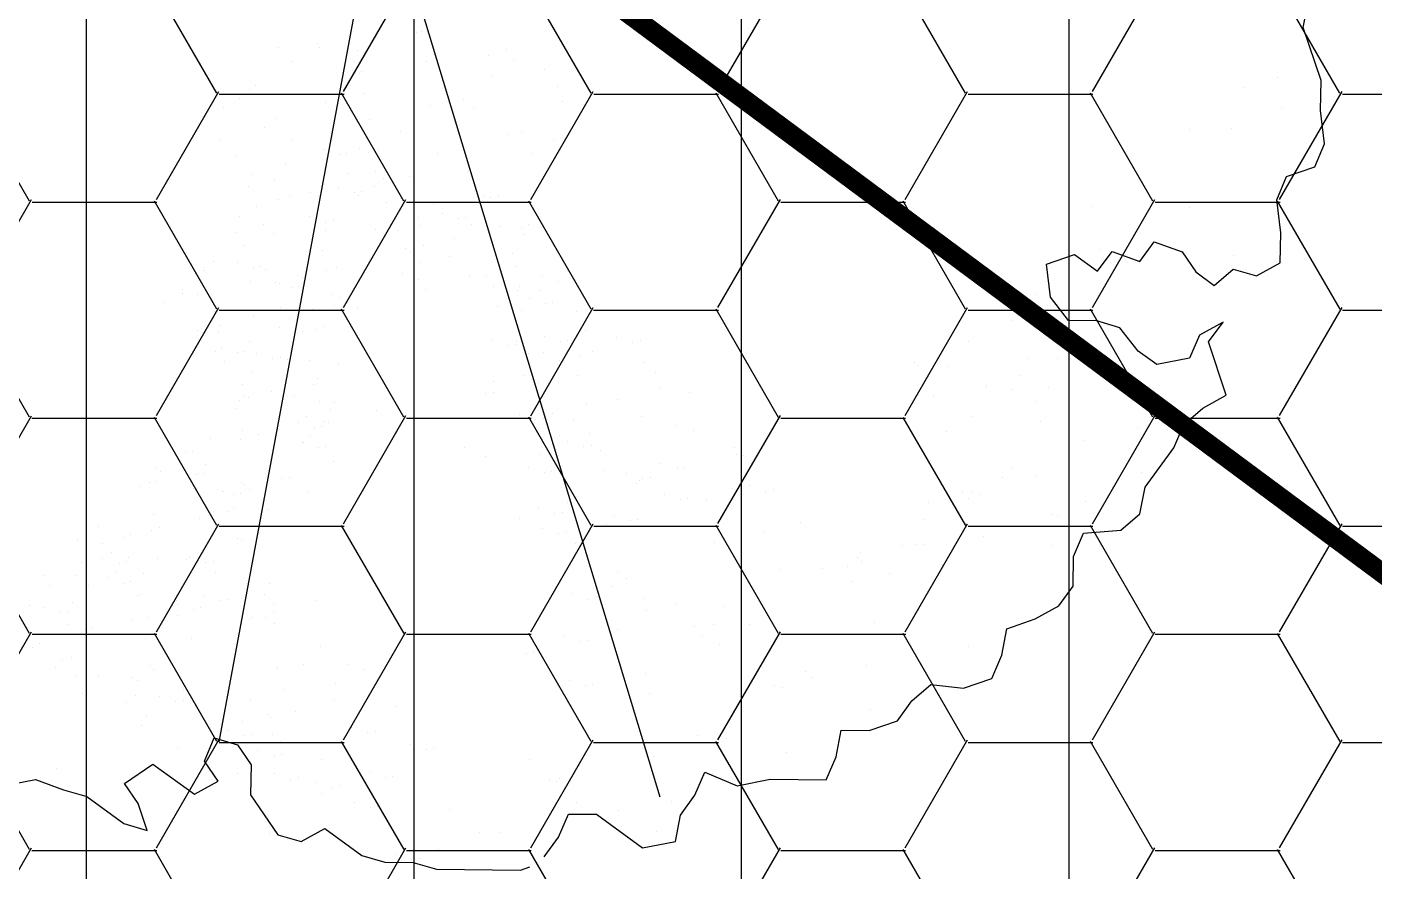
# Model space of a CAD drawing. Extents: x 671027 to 671614, y 802418 to 802669.
# Drawn here: x 671419.909 to 671421.966, y 802567.661 to 802568.949 of the extents above; entities that cross this region are included whole.
import ezdxf

# ---------------------------------------------------------------- set-up
doc = ezdxf.new("R2010")
doc.units = 0
for name, color, linetype in [('drip line', 7, 'Continuous'), ('fetcs malty hade', 8, 'Continuous'), ('Pipe-Lateral-10 Bars-32mm', 7, 'Continuous'), ('shrubs-Gc', 7, 'Continuous')]:
    doc.layers.add(name, color=color, linetype=linetype)
doc.styles.get("Standard").update_dxf_attribs({"font": 'arial.ttf'})
doc.linetypes.add('32mm', pattern='A,0.5,-0.2,["32mm",Standard,S=0.1,R=0,X=-0.1,Y=-0.05],-0.5', length=1.2)

# ---------------------------------------------------------------- blocks, each defined once
blk = doc.blocks.new('wt')
at = {"layer": 'fetcs malty hade', "color": 0}
for p, q in [((0.7751, 0.4228, -0.0102), (0.7726, 0.393, -0.0102)), ((0.7726, 0.393, -0.0102), (0.7843, 0.3692, -0.0102)), ((0.6177, 0.3815, -0.0102), (0.6177, 0.3815, -0.0102)), ((0.6369, 0.385, -0.0102), (0.6369, 0.385, -0.0102)), ((0.652, 0.3768, -0.0102), (0.652, 0.3768, -0.0102)), ((0.6551, 0.3833, -0.0102), (0.6551, 0.3833, -0.0102)), ((0.5923, 0.3653, -0.0102), (0.5923, 0.3653, -0.0102)), ((0.601, 0.3618, -0.0102), (0.601, 0.3618, -0.0102)), ((0.6204, 0.3684, -0.0102), (0.6204, 0.3684, -0.0102)), ((0.6748, 0.3643, -0.0102), (0.6748, 0.3643, -0.0102)), ((0.7646, 0.3731, -0.0102), (0.7646, 0.3731, -0.0102)), ((0.7843, 0.3692, -0.0102), (0.7926, 0.3492, -0.0102)), ((0.6265, 0.3546, -0.0102), (0.6265, 0.3546, -0.0102)), ((0.6676, 0.3496, -0.0102), (0.6676, 0.3496, -0.0102)), ((0.6695, 0.3576, -0.0102), (0.6695, 0.3576, -0.0102)), ((0.5954, 0.3373, -0.0102), (0.5954, 0.3373, -0.0102)), ((0.6183, 0.3433, -0.0102), (0.6183, 0.3433, -0.0102)), ((0.6261, 0.3479, -0.0102), (0.6261, 0.3479, -0.0102)), ((0.6383, 0.3486, -0.0102), (0.6383, 0.3486, -0.0102)), ((0.6848, 0.3479, -0.0102), (0.6848, 0.3479, -0.0102)), ((0.7002, 0.3427, -0.0102), (0.7002, 0.3427, -0.0102)), ((0.7926, 0.3492, -0.0102), (0.8201, 0.3189, -0.0102)), ((0.564, 0.3327, -0.0102), (0.564, 0.3327, -0.0102)), ((0.5716, 0.3263, -0.0102), (0.5716, 0.3263, -0.0102)), ((0.5843, 0.3315, -0.0102), (0.5843, 0.3315, -0.0102)), ((0.6052, 0.3272, -0.0102), (0.6052, 0.3272, -0.0102)), ((0.644, 0.3281, -0.0102), (0.644, 0.3281, -0.0102)), ((0.6443, 0.3348, -0.0102), (0.6443, 0.3348, -0.0102)), ((0.6497, 0.335, -0.0102), (0.6497, 0.335, -0.0102)), ((0.686, 0.3276, -0.0102), (0.686, 0.3276, -0.0102)), ((0.7847, 0.3145, -0.0102), (0.77, 0.2873, -0.0102)), ((0.8038, 0.3042, -0.0102), (0.7847, 0.3145, -0.0102)), ((0.8201, 0.3189, -0.0102), (0.8284, 0.2989, -0.0102)), ((0.554, 0.313, -0.0102), (0.554, 0.313, -0.0102)), ((0.569, 0.3106, -0.0102), (0.569, 0.3106, -0.0102)), ((0.5782, 0.3039, -0.0102), (0.5782, 0.3039, -0.0102)), ((0.5821, 0.312, -0.0102), (0.5821, 0.312, -0.0102)), ((0.5964, 0.3022, -0.0102), (0.5964, 0.3022, -0.0102)), ((0.6002, 0.3103, -0.0102), (0.6002, 0.3103, -0.0102)), ((0.7127, 0.3047, -0.0102), (0.7127, 0.3047, -0.0102)), ((0.8284, 0.2989, -0.0102), (0.8038, 0.3042, -0.0102)), ((0.5662, 0.2908, -0.0102), (0.5662, 0.2908, -0.0102)), ((0.5844, 0.2891, -0.0102), (0.5844, 0.2891, -0.0102)), ((0.5878, 0.2915, -0.0102), (0.5878, 0.2915, -0.0102)), ((0.5881, 0.2982, -0.0102), (0.5881, 0.2982, -0.0102)), ((0.606, 0.2898, -0.0102), (0.606, 0.2898, -0.0102)), ((0.6063, 0.2965, -0.0102), (0.6063, 0.2965, -0.0102)), ((0.6408, 0.2914, -0.0102), (0.6408, 0.2914, -0.0102)), ((0.6906, 0.2981, -0.0102), (0.6906, 0.2981, -0.0102)), ((0.6944, 0.2931, -0.0102), (0.6944, 0.2931, -0.0102)), ((0.7078, 0.2962, -0.0102), (0.7078, 0.2962, -0.0102)), ((0.7343, 0.2935, -0.0102), (0.7343, 0.2935, -0.0102)), ((0.5641, 0.2856, -0.0102), (0.5641, 0.2856, -0.0102)), ((0.5994, 0.2776, -0.0102), (0.5994, 0.2776, -0.0102)), ((0.6184, 0.2824, -0.0102), (0.6184, 0.2824, -0.0102)), ((0.6185, 0.2853, -0.0102), (0.6185, 0.2853, -0.0102)), ((0.6392, 0.2781, -0.0102), (0.6392, 0.2781, -0.0102)), ((0.6574, 0.2821, -0.0102), (0.6574, 0.2821, -0.0102)), ((0.6824, 0.28, -0.0102), (0.6824, 0.28, -0.0102)), ((0.6863, 0.2779, -0.0102), (0.6863, 0.2779, -0.0102)), ((0.7258, 0.2884, -0.0102), (0.7258, 0.2884, -0.0102)), ((0.77, 0.2873, -0.0102), (0.8008, 0.2533, -0.0102)), ((0.5217, 0.2717, -0.0102), (0.5217, 0.2717, -0.0102)), ((0.5623, 0.2666, -0.0102), (0.5623, 0.2666, -0.0102)), ((0.7108, 0.2747, -0.0102), (0.7108, 0.2747, -0.0102)), ((0.5075, 0.2566, -0.0102), (0.5075, 0.2566, -0.0102)), ((0.5189, 0.2569, -0.0102), (0.5189, 0.2569, -0.0102)), ((0.5192, 0.2636, -0.0102), (0.5192, 0.2636, -0.0102)), ((0.5482, 0.2633, -0.0102), (0.5482, 0.2633, -0.0102)), ((0.5603, 0.2586, -0.0102), (0.5603, 0.2586, -0.0102)), ((0.588, 0.2638, -0.0102), (0.588, 0.2638, -0.0102)), ((0.7165, 0.2542, -0.0102), (0.7165, 0.2542, -0.0102)), ((0.7168, 0.261, -0.0102), (0.7168, 0.261, -0.0102)), ((0.7577, 0.2643, -0.0102), (0.7577, 0.2643, -0.0102)), ((0.8008, 0.2533, -0.0102), (0.7915, 0.231, -0.0102)), ((0.5111, 0.2523, -0.0102), (0.5111, 0.2523, -0.0102)), ((0.6266, 0.2506, -0.0102), (0.6266, 0.2506, -0.0102)), ((0.6301, 0.2503, -0.0102), (0.6301, 0.2503, -0.0102)), ((0.6401, 0.2509, -0.0102), (0.6401, 0.2509, -0.0102)), ((0.6617, 0.241, -0.0102), (0.6617, 0.241, -0.0102)), ((0.7066, 0.2529, -0.0102), (0.7066, 0.2529, -0.0102)), ((0.7724, 0.2413, -0.0102), (0.7527, 0.2304, -0.0102)), ((0.7915, 0.231, -0.0102), (0.7724, 0.2413, -0.0102)), ((0.3603, 0.2339, -0.0102), (0.3603, 0.2339, -0.0102)), ((0.5105, 0.2352, -0.0102), (0.5105, 0.2352, -0.0102)), ((0.59, 0.2349, -0.0102), (0.59, 0.2349, -0.0102)), ((0.5914, 0.2375, -0.0102), (0.5914, 0.2375, -0.0102)), ((0.6358, 0.2298, -0.0102), (0.6358, 0.2298, -0.0102)), ((0.6361, 0.2365, -0.0102), (0.6361, 0.2365, -0.0102)), ((0.7294, 0.2403, -0.0102), (0.7294, 0.2403, -0.0102)), ((0.7527, 0.2304, -0.0102), (0.761, 0.2103, -0.0102)), ((0, 0, -0.0102), (0.7566, 0.2267, -0.0102)), ((0.496, 0.2283, -0.0102), (0.496, 0.2283, -0.0102)), ((0.4963, 0.222, -0.0102), (0.4963, 0.222, -0.0102)), ((0.5158, 0.2191, -0.0102), (0.5158, 0.2191, -0.0102)), ((0.5165, 0.2214, -0.0102), (0.5165, 0.2214, -0.0102)), ((0.5293, 0.2251, -0.0102), (0.5293, 0.2251, -0.0102)), ((0.5558, 0.2225, -0.0102), (0.5558, 0.2225, -0.0102)), ((0.5961, 0.2212, -0.0102), (0.5961, 0.2212, -0.0102)), ((0.6252, 0.2253, -0.0102), (0.6252, 0.2253, -0.0102)), ((0.7474, 0.2176, -0.0102), (0.7474, 0.2176, -0.0102)), ((0.3511, 0.2154, -0.0102), (0.3511, 0.2154, -0.0102)), ((0.3541, 0.2163, -0.0102), (0.3541, 0.2163, -0.0102)), ((0.3892, 0.2066, -0.0102), (0.3892, 0.2066, -0.0102)), ((0.4861, 0.205, -0.0102), (0.4861, 0.205, -0.0102)), ((0.509, 0.212, -0.0102), (0.509, 0.212, -0.0102)), ((0.5162, 0.2147, -0.0102), (0.5162, 0.2147, -0.0102)), ((0.5509, 0.2094, -0.0102), (0.5509, 0.2094, -0.0102)), ((0.5958, 0.2145, -0.0102), (0.5958, 0.2145, -0.0102)), ((0.6055, 0.2137, -0.0102), (0.6055, 0.2137, -0.0102)), ((0.6309, 0.2048, -0.0102), (0.6309, 0.2048, -0.0102)), ((0.6313, 0.2115, -0.0102), (0.6313, 0.2115, -0.0102)), ((0.761, 0.2103, -0.0102), (0.7801, 0.2001, -0.0102)), ((0.7865, 0.2134, -0.0102), (0.7865, 0.2134, -0.0102)), ((0.3332, 0.1936, -0.0102), (0.3332, 0.1936, -0.0102)), ((0.3362, 0.1948, -0.0102), (0.3362, 0.1948, -0.0102)), ((0.3382, 0.2028, -0.0102), (0.3382, 0.2028, -0.0102)), ((0.3572, 0.2027, -0.0102), (0.3572, 0.2027, -0.0102)), ((0.4095, 0.1927, -0.0102), (0.4095, 0.1927, -0.0102)), ((0.5322, 0.2037, -0.0102), (0.5322, 0.2037, -0.0102)), ((0.5336, 0.2005, -0.0102), (0.5336, 0.2005, -0.0102)), ((0.5348, 0.1983, -0.0102), (0.5348, 0.1983, -0.0102)), ((0.553, 0.1967, -0.0102), (0.553, 0.1967, -0.0102)), ((0.7217, 0.1942, -0.0102), (0.7217, 0.1942, -0.0102)), ((0.7406, 0.2037, -0.0102), (0.7406, 0.2037, -0.0102)), ((0.7531, 0.1972, -0.0102), (0.7531, 0.1972, -0.0102)), ((0.7535, 0.2039, -0.0102), (0.7535, 0.2039, -0.0102)), ((0.7801, 0.2001, -0.0102), (0.8066, 0.2035, -0.0102)), ((0.8066, 0.2035, -0.0102), (0.8448, 0.183, -0.0102)), ((0.329, 0.1856, -0.0102), (0.329, 0.1856, -0.0102)), ((0.374, 0.1895, -0.0102), (0.374, 0.1895, -0.0102)), ((0.3865, 0.1865, -0.0102), (0.3865, 0.1865, -0.0102)), ((0.3921, 0.1878, -0.0102), (0.3921, 0.1878, -0.0102)), ((0.4059, 0.1865, -0.0102), (0.4059, 0.1865, -0.0102)), ((0.4189, 0.1856, -0.0102), (0.4189, 0.1856, -0.0102)), ((0.528, 0.1818, -0.0102), (0.528, 0.1818, -0.0102)), ((0.538, 0.1832, -0.0102), (0.538, 0.1832, -0.0102)), ((0.5383, 0.1899, -0.0102), (0.5383, 0.1899, -0.0102)), ((0.5502, 0.1911, -0.0102), (0.5502, 0.1911, -0.0102)), ((0.5775, 0.191, -0.0102), (0.5775, 0.191, -0.0102)), ((0.5791, 0.187, -0.0102), (0.5791, 0.187, -0.0102)), ((0.6496, 0.1851, -0.0102), (0.6496, 0.1851, -0.0102)), ((0.651, 0.1875, -0.0102), (0.651, 0.1875, -0.0102)), ((0.7676, 0.1926, -0.0102), (0.7676, 0.1926, -0.0102)), ((0.843, 0.1901, -0.0102), (0.843, 0.1901, -0.0102)), ((0.8448, 0.183, -0.0102), (0.8531, 0.163, -0.0102)), ((0.412, 0.1727, -0.0102), (0.412, 0.1727, -0.0102)), ((0.441, 0.1714, -0.0102), (0.441, 0.1714, -0.0102)), ((0.4517, 0.1716, -0.0102), (0.4517, 0.1716, -0.0102)), ((0.4551, 0.1757, -0.0102), (0.4551, 0.1757, -0.0102)), ((0.4616, 0.1798, -0.0102), (0.4616, 0.1798, -0.0102)), ((0.4825, 0.1756, -0.0102), (0.4825, 0.1756, -0.0102)), ((0.4902, 0.1787, -0.0102), (0.4902, 0.1787, -0.0102)), ((0.53, 0.1791, -0.0102), (0.53, 0.1791, -0.0102)), ((0.5351, 0.1748, -0.0102), (0.5351, 0.1748, -0.0102)), ((0.6301, 0.1719, -0.0102), (0.6301, 0.1719, -0.0102)), ((0.6505, 0.1733, -0.0102), (0.6505, 0.1733, -0.0102)), ((0.697, 0.1687, -0.0102), (0.697, 0.1687, -0.0102)), ((0.7367, 0.1796, -0.0102), (0.7367, 0.1796, -0.0102)), ((0.7403, 0.1785, -0.0102), (0.7403, 0.1785, -0.0102)), ((0.7548, 0.1779, -0.0102), (0.7548, 0.1779, -0.0102)), ((0.7624, 0.1722, -0.0102), (0.7624, 0.1722, -0.0102)), ((0.7734, 0.1721, -0.0102), (0.7734, 0.1721, -0.0102)), ((0.7737, 0.1788, -0.0102), (0.7737, 0.1788, -0.0102)), ((0.7905, 0.18, -0.0102), (0.7905, 0.18, -0.0102)), ((0.1928, 0.1616, -0.0102), (0.1928, 0.1616, -0.0102)), ((0.2218, 0.1683, -0.0102), (0.2218, 0.1683, -0.0102)), ((0.2912, 0.1581, -0.0102), (0.2912, 0.1581, -0.0102)), ((0.3058, 0.162, -0.0102), (0.3058, 0.162, -0.0102)), ((0.3175, 0.1572, -0.0102), (0.3175, 0.1572, -0.0102)), ((0.3319, 0.1642, -0.0102), (0.3319, 0.1642, -0.0102)), ((0.4039, 0.1614, -0.0102), (0.4039, 0.1614, -0.0102)), ((0.4117, 0.166, -0.0102), (0.4117, 0.166, -0.0102)), ((0.4313, 0.1613, -0.0102), (0.4313, 0.1613, -0.0102)), ((0.4531, 0.1677, -0.0102), (0.4531, 0.1677, -0.0102)), ((0.4869, 0.162, -0.0102), (0.4869, 0.162, -0.0102)), ((0.5228, 0.1593, -0.0102), (0.5228, 0.1593, -0.0102)), ((0.5546, 0.1613, -0.0102), (0.5546, 0.1613, -0.0102)), ((0.6208, 0.1669, -0.0102), (0.6208, 0.1669, -0.0102)), ((0.639, 0.1652, -0.0102), (0.639, 0.1652, -0.0102)), ((0.6458, 0.1651, -0.0102), (0.6458, 0.1651, -0.0102)), ((0.6567, 0.1658, -0.0102), (0.6567, 0.1658, -0.0102)), ((0.6954, 0.1675, -0.0102), (0.6954, 0.1675, -0.0102)), ((0.7162, 0.1642, -0.0102), (0.7162, 0.1642, -0.0102)), ((0.7962, 0.1595, -0.0102), (0.7962, 0.1595, -0.0102)), ((0.7966, 0.1663, -0.0102), (0.7966, 0.1663, -0.0102)), ((0.8531, 0.163, -0.0102), (0.8438, 0.1407, -0.0102)), ((0.1862, 0.1469, -0.0102), (0.1862, 0.1469, -0.0102)), ((0.2377, 0.1558, -0.0102), (0.2377, 0.1558, -0.0102)), ((0.2658, 0.1467, -0.0102), (0.2658, 0.1467, -0.0102)), ((0.338, 0.1504, -0.0102), (0.338, 0.1504, -0.0102)), ((0.3508, 0.1541, -0.0102), (0.3508, 0.1541, -0.0102)), ((0.3809, 0.1554, -0.0102), (0.3809, 0.1554, -0.0102)), ((0.4151, 0.156, -0.0102), (0.4151, 0.156, -0.0102)), ((0.4503, 0.1463, -0.0102), (0.4503, 0.1463, -0.0102)), ((0.5289, 0.1455, -0.0102), (0.5289, 0.1455, -0.0102)), ((0.737, 0.156, -0.0102), (0.737, 0.156, -0.0102)), ((0.1792, 0.1373, -0.0102), (0.1792, 0.1373, -0.0102)), ((0.2555, 0.1432, -0.0102), (0.2555, 0.1432, -0.0102)), ((0.2844, 0.1419, -0.0102), (0.2844, 0.1419, -0.0102)), ((0.301, 0.1371, -0.0102), (0.301, 0.1371, -0.0102)), ((0.3377, 0.1437, -0.0102), (0.3377, 0.1437, -0.0102)), ((0.3409, 0.1401, -0.0102), (0.3409, 0.1401, -0.0102)), ((0.3537, 0.1327, -0.0102), (0.3537, 0.1327, -0.0102)), ((0.3943, 0.1333, -0.0102), (0.3943, 0.1333, -0.0102)), ((0.4209, 0.1355, -0.0102), (0.4209, 0.1355, -0.0102)), ((0.4212, 0.1422, -0.0102), (0.4212, 0.1422, -0.0102)), ((0.4564, 0.1326, -0.0102), (0.4564, 0.1326, -0.0102)), ((0.5286, 0.1388, -0.0102), (0.5286, 0.1388, -0.0102)), ((0.6962, 0.1438, -0.0102), (0.6962, 0.1438, -0.0102)), ((0.7825, 0.1369, -0.0102), (0.7825, 0.1369, -0.0102)), ((0.8017, 0.1434, -0.0102), (0.8017, 0.1434, -0.0102)), ((0.8123, 0.1403, -0.0102), (0.8123, 0.1403, -0.0102)), ((0.8438, 0.1407, -0.0102), (0.8712, 0.1105, -0.0102)), ((0.1765, 0.1309, -0.0102), (0.1765, 0.1309, -0.0102)), ((0.2144, 0.1276, -0.0102), (0.2144, 0.1276, -0.0102)), ((0.2622, 0.123, -0.0102), (0.2622, 0.123, -0.0102)), ((0.2804, 0.1213, -0.0102), (0.2804, 0.1213, -0.0102)), ((0.3101, 0.129, -0.0102), (0.3101, 0.129, -0.0102)), ((0.3546, 0.1286, -0.0102), (0.3546, 0.1286, -0.0102)), ((0.376, 0.1304, -0.0102), (0.376, 0.1304, -0.0102)), ((0.3871, 0.1231, -0.0102), (0.3871, 0.1231, -0.0102)), ((0.4232, 0.1294, -0.0102), (0.4232, 0.1294, -0.0102)), ((0.456, 0.1258, -0.0102), (0.456, 0.1258, -0.0102)), ((0.48, 0.1254, -0.0102), (0.48, 0.1254, -0.0102)), ((0.4981, 0.1237, -0.0102), (0.4981, 0.1237, -0.0102)), ((0.4983, 0.1228, -0.0102), (0.4983, 0.1228, -0.0102)), ((0.5431, 0.1238, -0.0102), (0.5431, 0.1238, -0.0102)), ((0.6402, 0.1267, -0.0102), (0.6402, 0.1267, -0.0102)), ((0.6812, 0.1267, -0.0102), (0.6812, 0.1267, -0.0102)), ((0.8074, 0.1229, -0.0102), (0.8074, 0.1229, -0.0102)), ((0.8077, 0.1296, -0.0102), (0.8077, 0.1296, -0.0102)), ((0.208, 0.1154, -0.0102), (0.208, 0.1154, -0.0102)), ((0.2499, 0.1118, -0.0102), (0.2499, 0.1118, -0.0102)), ((0.2773, 0.1117, -0.0102), (0.2773, 0.1117, -0.0102)), ((0.3495, 0.1108, -0.0102), (0.3495, 0.1108, -0.0102)), ((0.3595, 0.1122, -0.0102), (0.3595, 0.1122, -0.0102)), ((0.3598, 0.1189, -0.0102), (0.3598, 0.1189, -0.0102)), ((0.3784, 0.1121, -0.0102), (0.3784, 0.1121, -0.0102)), ((0.4, 0.1128, -0.0102), (0.4, 0.1128, -0.0102)), ((0.4004, 0.1196, -0.0102), (0.4004, 0.1196, -0.0102)), ((0.4264, 0.1095, -0.0102), (0.4264, 0.1095, -0.0102)), ((0.4761, 0.1173, -0.0102), (0.4761, 0.1173, -0.0102)), ((0.486, 0.1116, -0.0102), (0.486, 0.1116, -0.0102)), ((0.4943, 0.1156, -0.0102), (0.4943, 0.1156, -0.0102)), ((0.5042, 0.1099, -0.0102), (0.5042, 0.1099, -0.0102)), ((0.7163, 0.117, -0.0102), (0.7163, 0.117, -0.0102)), ((0.731, 0.1195, -0.0102), (0.731, 0.1195, -0.0102)), ((0.8234, 0.1119, -0.0102), (0.8234, 0.1119, -0.0102)), ((0.8712, 0.1105, -0.0102), (0.8795, 0.0905, -0.0102)), ((0.1449, 0.1071, -0.0102), (0.1449, 0.1071, -0.0102)), ((0.229, 0.1039, -0.0102), (0.229, 0.1039, -0.0102)), ((0.3515, 0.1081, -0.0102), (0.3515, 0.1081, -0.0102)), ((0.3811, 0.1018, -0.0102), (0.3811, 0.1018, -0.0102)), ((0.3993, 0.1001, -0.0102), (0.3993, 0.1001, -0.0102)), ((0.4434, 0.1043, -0.0102), (0.4434, 0.1043, -0.0102)), ((0.4481, 0.1084, -0.0102), (0.4481, 0.1084, -0.0102)), ((0.4641, 0.1042, -0.0102), (0.4641, 0.1042, -0.0102)), ((0.4823, 0.1025, -0.0102), (0.4823, 0.1025, -0.0102)), ((0.4833, 0.0987, -0.0102), (0.4833, 0.0987, -0.0102)), ((0.4857, 0.1049, -0.0102), (0.4857, 0.1049, -0.0102)), ((0.5039, 0.1032, -0.0102), (0.5039, 0.1032, -0.0102)), ((0.5185, 0.0977, -0.0102), (0.5185, 0.0977, -0.0102)), ((0.7, 0.1049, -0.0102), (0.7, 0.1049, -0.0102)), ((0.7565, 0.1072, -0.0102), (0.7565, 0.1072, -0.0102)), ((0.8295, 0.0981, -0.0102), (0.8295, 0.0981, -0.0102)), ((0.159, 0.0958, -0.0102), (0.159, 0.0958, -0.0102)), ((0.2768, 0.0926, -0.0102), (0.2768, 0.0926, -0.0102)), ((0.28, 0.0861, -0.0102), (0.28, 0.0861, -0.0102)), ((0.2987, 0.0955, -0.0102), (0.2987, 0.0955, -0.0102)), ((0.3299, 0.0875, -0.0102), (0.3299, 0.0875, -0.0102)), ((0.348, 0.0858, -0.0102), (0.348, 0.0858, -0.0102)), ((0.3969, 0.0941, -0.0102), (0.3969, 0.0941, -0.0102)), ((0.432, 0.0844, -0.0102), (0.432, 0.0844, -0.0102)), ((0.4663, 0.0918, -0.0102), (0.4663, 0.0918, -0.0102)), ((0.4719, 0.096, -0.0102), (0.4719, 0.096, -0.0102)), ((0.7061, 0.0911, -0.0102), (0.7061, 0.0911, -0.0102)), ((0.7622, 0.0867, -0.0102), (0.7622, 0.0867, -0.0102)), ((0.7625, 0.0934, -0.0102), (0.7625, 0.0934, -0.0102)), ((0.7981, 0.0958, -0.0102), (0.7981, 0.0958, -0.0102)), ((0.8292, 0.0914, -0.0102), (0.8292, 0.0914, -0.0102)), ((0.8795, 0.0905, -0.0102), (0.8824, 0.0655, -0.0102)), ((0.145, 0.0723, -0.0102), (0.145, 0.0723, -0.0102)), ((0.2402, 0.077, -0.0102), (0.2402, 0.077, -0.0102)), ((0.3045, 0.075, -0.0102), (0.3045, 0.075, -0.0102)), ((0.3048, 0.0817, -0.0102), (0.3048, 0.0817, -0.0102)), ((0.312, 0.083, -0.0102), (0.312, 0.083, -0.0102)), ((0.3459, 0.0767, -0.0102), (0.3459, 0.0767, -0.0102)), ((0.3701, 0.0824, -0.0102), (0.3701, 0.0824, -0.0102)), ((0.3733, 0.0766, -0.0102), (0.3733, 0.0766, -0.0102)), ((0.3797, 0.0824, -0.0102), (0.3797, 0.0824, -0.0102)), ((0.8038, 0.0753, -0.0102), (0.8038, 0.0753, -0.0102)), ((0.8041, 0.082, -0.0102), (0.8041, 0.082, -0.0102)), ((0.8733, 0.08, -0.0102), (0.8733, 0.08, -0.0102)), ((0.1491, 0.071, -0.0102), (0.1491, 0.071, -0.0102)), ((0.1986, 0.071, -0.0102), (0.1986, 0.071, -0.0102)), ((0.2463, 0.0632, -0.0102), (0.2463, 0.0632, -0.0102)), ((0.2754, 0.0673, -0.0102), (0.2754, 0.0673, -0.0102)), ((0.3836, 0.0616, -0.0102), (0.3836, 0.0616, -0.0102)), ((0.7422, 0.0664, -0.0102), (0.7422, 0.0664, -0.0102)), ((0.8794, 0.0662, -0.0102), (0.8794, 0.0662, -0.0102)), ((0.8824, 0.0655, -0.0102), (0.8907, 0.0455, -0.0102)), ((0.246, 0.0565, -0.0102), (0.246, 0.0565, -0.0102)), ((0.2635, 0.0575, -0.0102), (0.2635, 0.0575, -0.0102)), ((0.2815, 0.0536, -0.0102), (0.2815, 0.0536, -0.0102)), ((0.2839, 0.0499, -0.0102), (0.2839, 0.0499, -0.0102)), ((0.4774, 0.0551, -0.0102), (0.4774, 0.0551, -0.0102)), ((0.7774, 0.0567, -0.0102), (0.7774, 0.0567, -0.0102)), ((0.8791, 0.0595, -0.0102), (0.8791, 0.0595, -0.0102)), ((0.1557, 0.0371, -0.0102), (0.1557, 0.0371, -0.0102)), ((0.1646, 0.0423, -0.0102), (0.1646, 0.0423, -0.0102)), ((0.1759, 0.0379, -0.0102), (0.1759, 0.0379, -0.0102)), ((0.1941, 0.0362, -0.0102), (0.1941, 0.0362, -0.0102)), ((0.2429, 0.0445, -0.0102), (0.2429, 0.0445, -0.0102)), ((0.2473, 0.0377, -0.0102), (0.2473, 0.0377, -0.0102)), ((0.2812, 0.0468, -0.0102), (0.2812, 0.0468, -0.0102)), ((0.316, 0.0384, -0.0102), (0.316, 0.0384, -0.0102)), ((0.7831, 0.0362, -0.0102), (0.7831, 0.0362, -0.0102)), ((0.7835, 0.043, -0.0102), (0.7835, 0.043, -0.0102)), ((0.8729, 0.0415, -0.0102), (0.8729, 0.0415, -0.0102)), ((0.8907, 0.0455, -0.0102), (0.8994, -0.0292, -0.0102)), ((0.1739, 0.0354, -0.0102), (0.1739, 0.0354, -0.0102)), ((0.2174, 0.0332, -0.0102), (0.2174, 0.0332, -0.0102)), ((0.2461, 0.0279, -0.0102), (0.2461, 0.0279, -0.0102)), ((0.2649, 0.0333, -0.0102), (0.2649, 0.0333, -0.0102)), ((0.2719, 0.0263, -0.0102), (0.2719, 0.0263, -0.0102)), ((0.2781, 0.0348, -0.0102), (0.2781, 0.0348, -0.0102)), ((0.2928, 0.0259, -0.0102), (0.2928, 0.0259, -0.0102)), ((0.3131, 0.0247, -0.0102), (0.3131, 0.0247, -0.0102)), ((0.3241, 0.0304, -0.0102), (0.3241, 0.0304, -0.0102)), ((0.8391, 0.0281, -0.0102), (0.8391, 0.0281, -0.0102)), ((0.2914, 0.0128, -0.0102), (0.2914, 0.0128, -0.0102)), ((0.3192, 0.0185, -0.0102), (0.3192, 0.0185, -0.0102)), ((0.3356, 0.0133, -0.0102), (0.3356, 0.0133, -0.0102)), ((0.3576, 0.0183, -0.0102), (0.3576, 0.0183, -0.0102)), ((0, 0, -0.0102), (0.8476, -0.1601, -0.0102)), ((0.2311, 0.007, -0.0102), (0.2311, 0.007, -0.0102)), ((0.2719, 0.0028, -0.0102), (0.2719, 0.0028, -0.0102)), ((0.29, 0.0011, -0.0102), (0.29, 0.0011, -0.0102)), ((0.3389, 0.0094, -0.0102), (0.3389, 0.0094, -0.0102)), ((0.3495, 0.0023, -0.0102), (0.3495, 0.0023, -0.0102)), ((0.3647, 0.0051, -0.0102), (0.3647, 0.0051, -0.0102)), ((0.8625, 0.0033, -0.0102), (0.8625, 0.0033, -0.0102)), ((0.31, -0.0012, -0.0102), (0.31, -0.0012, -0.0102)), ((0.3168, -0.001, -0.0102), (0.3168, -0.001, -0.0102)), ((0.335, -0.0027, -0.0102), (0.335, -0.0027, -0.0102)), ((0.374, -0.0002, -0.0102), (0.374, -0.0002, -0.0102)), ((0.1448, -0.0172, -0.0102), (0.1448, -0.0172, -0.0102)), ((0.1448, -0.0215, -0.0102), (0.1448, -0.0215, -0.0102)), ((0.1714, -0.0233, -0.0102), (0.1714, -0.0233, -0.0102)), ((0.2107, -0.0221, -0.0102), (0.2107, -0.0221, -0.0102)), ((0.2541, -0.0239, -0.0102), (0.2541, -0.0239, -0.0102)), ((0.2989, -0.0159, -0.0102), (0.2989, -0.0159, -0.0102)), ((0.3084, -0.0226, -0.0102), (0.3084, -0.0226, -0.0102)), ((0.5187, -0.0198, -0.0102), (0.5187, -0.0198, -0.0102)), ((0.8639, -0.0152, -0.0102), (0.8639, -0.0152, -0.0102)), ((0.3314, -0.0313, -0.0102), (0.3314, -0.0313, -0.0102)), ((0.3472, -0.0245, -0.0102), (0.3472, -0.0245, -0.0102)), ((0.4931, -0.0285, -0.0102), (0.4931, -0.0285, -0.0102)), ((0.8994, -0.0292, -0.0102), (0.8974, -0.0379, -0.0102)), ((0.2286, -0.0419, -0.0102), (0.2286, -0.0419, -0.0102)), ((0.3141, -0.0431, -0.0102), (0.3141, -0.0431, -0.0102)), ((0.3145, -0.0364, -0.0102), (0.3145, -0.0364, -0.0102)), ((0.3207, -0.0474, -0.0102), (0.3207, -0.0474, -0.0102)), ((0.3666, -0.0409, -0.0102), (0.3666, -0.0409, -0.0102)), ((0.4725, -0.0439, -0.0102), (0.4725, -0.0439, -0.0102)), ((0.5282, -0.0381, -0.0102), (0.5282, -0.0381, -0.0102)), ((0.8018, -0.0478, -0.0102), (0.8018, -0.0478, -0.0102)), ((0.2087, -0.0525, -0.0102), (0.2087, -0.0525, -0.0102)), ((0.2722, -0.0502, -0.0102), (0.2722, -0.0502, -0.0102)), ((0.2743, -0.0489, -0.0102), (0.2743, -0.0489, -0.0102)), ((0.2922, -0.0533, -0.0102), (0.2922, -0.0533, -0.0102)), ((0.2972, -0.0522, -0.0102), (0.2972, -0.0522, -0.0102)), ((0.3689, -0.056, -0.0102), (0.3689, -0.056, -0.0102)), ((0.4257, -0.0552, -0.0102), (0.4257, -0.0552, -0.0102)), ((0.4622, -0.052, -0.0102), (0.4622, -0.052, -0.0102)), ((0.4721, -0.0507, -0.0102), (0.4721, -0.0507, -0.0102)), ((0.7078, -0.0551, -0.0102), (0.7078, -0.0551, -0.0102)), ((0.89, -0.0515, -0.0102), (0.8738, -0.0662, -0.0102)), ((0.2169, -0.0605, -0.0102), (0.2169, -0.0605, -0.0102)), ((0.2972, -0.0615, -0.0102), (0.2972, -0.0615, -0.0102)), ((0.2983, -0.0671, -0.0102), (0.2983, -0.0671, -0.0102)), ((0.325, -0.0721, -0.0102), (0.325, -0.0721, -0.0102)), ((0.3779, -0.0613, -0.0102), (0.3779, -0.0613, -0.0102)), ((0.396, -0.063, -0.0102), (0.396, -0.063, -0.0102)), ((0.4318, -0.069, -0.0102), (0.4318, -0.069, -0.0102)), ((0.4941, -0.0721, -0.0102), (0.4941, -0.0721, -0.0102)), ((0.5867, -0.0617, -0.0102), (0.5867, -0.0617, -0.0102)), ((0.7075, -0.0618, -0.0102), (0.7075, -0.0618, -0.0102)), ((0.8218, -0.0633, -0.0102), (0.8218, -0.0633, -0.0102)), ((0.8245, -0.0699, -0.0102), (0.8245, -0.0699, -0.0102)), ((0.8738, -0.0662, -0.0102), (0.8542, -0.0771, -0.0102)), ((0.1724, -0.0785, -0.0102), (0.1724, -0.0785, -0.0102)), ((0.1906, -0.0802, -0.0102), (0.1906, -0.0802, -0.0102)), ((0.2979, -0.0738, -0.0102), (0.2979, -0.0738, -0.0102)), ((0.3509, -0.0811, -0.0102), (0.3509, -0.0811, -0.0102)), ((0.362, -0.0825, -0.0102), (0.362, -0.0825, -0.0102)), ((0.3802, -0.0842, -0.0102), (0.3802, -0.0842, -0.0102)), ((0.3836, -0.0818, -0.0102), (0.3836, -0.0818, -0.0102)), ((0.3839, -0.0751, -0.0102), (0.3839, -0.0751, -0.0102)), ((0.4018, -0.0835, -0.0102), (0.4018, -0.0835, -0.0102)), ((0.4021, -0.0768, -0.0102), (0.4021, -0.0768, -0.0102)), ((0.429, -0.0759, -0.0102), (0.429, -0.0759, -0.0102)), ((0.4315, -0.0757, -0.0102), (0.4315, -0.0757, -0.0102)), ((0.4604, -0.0789, -0.0102), (0.4604, -0.0789, -0.0102)), ((0.542, -0.0748, -0.0102), (0.542, -0.0748, -0.0102)), ((0.5798, -0.0801, -0.0102), (0.5798, -0.0801, -0.0102)), ((0.5979, -0.0818, -0.0102), (0.5979, -0.0818, -0.0102)), ((0.8221, -0.0728, -0.0102), (0.8221, -0.0728, -0.0102)), ((0.8542, -0.0771, -0.0102), (0.8571, -0.102, -0.0102)), ((0.1686, -0.0955, -0.0102), (0.1686, -0.0955, -0.0102)), ((0.2445, -0.0878, -0.0102), (0.2445, -0.0878, -0.0102)), ((0.3278, -0.0913, -0.0102), (0.3278, -0.0913, -0.0102)), ((0.3343, -0.0931, -0.0102), (0.3343, -0.0931, -0.0102)), ((0.3925, -0.0916, -0.0102), (0.3925, -0.0916, -0.0102)), ((0.4412, -0.0853, -0.0102), (0.4412, -0.0853, -0.0102)), ((0.4642, -0.0856, -0.0102), (0.4642, -0.0856, -0.0102)), ((0.4678, -0.0914, -0.0102), (0.4678, -0.0914, -0.0102)), ((0.4998, -0.0926, -0.0102), (0.4998, -0.0926, -0.0102)), ((0.5001, -0.0859, -0.0102), (0.5001, -0.0859, -0.0102)), ((0.5319, -0.0862, -0.0102), (0.5319, -0.0862, -0.0102)), ((0.5478, -0.0953, -0.0102), (0.5478, -0.0953, -0.0102)), ((0.5481, -0.0885, -0.0102), (0.5481, -0.0885, -0.0102)), ((0.5858, -0.0939, -0.0102), (0.5858, -0.0939, -0.0102)), ((0.604, -0.0956, -0.0102), (0.604, -0.0956, -0.0102)), ((0.696, -0.0909, -0.0102), (0.696, -0.0909, -0.0102)), ((0.7358, -0.0905, -0.0102), (0.7358, -0.0905, -0.0102)), ((0.8118, -0.0917, -0.0102), (0.8118, -0.0917, -0.0102)), ((0.8449, -0.0854, -0.0102), (0.8449, -0.0854, -0.0102)), ((0.1779, -0.1005, -0.0102), (0.1779, -0.1005, -0.0102)), ((0.2431, -0.1009, -0.0102), (0.2431, -0.1009, -0.0102)), ((0.3261, -0.0983, -0.0102), (0.3261, -0.0983, -0.0102)), ((0.3737, -0.1054, -0.0102), (0.3737, -0.1054, -0.0102)), ((0.3864, -0.1013, -0.0102), (0.3864, -0.1013, -0.0102)), ((0.3985, -0.1054, -0.0102), (0.3985, -0.1054, -0.0102)), ((0.4276, -0.1012, -0.0102), (0.4276, -0.1012, -0.0102)), ((0.4419, -0.0992, -0.0102), (0.4419, -0.0992, -0.0102)), ((0.4962, -0.1012, -0.0102), (0.4962, -0.1012, -0.0102)), ((0.517, -0.1058, -0.0102), (0.517, -0.1058, -0.0102)), ((0.5773, -0.1061, -0.0102), (0.5773, -0.1061, -0.0102)), ((0.5855, -0.1006, -0.0102), (0.5855, -0.1006, -0.0102)), ((0.6037, -0.1023, -0.0102), (0.6037, -0.1023, -0.0102)), ((0.6589, -0.1019, -0.0102), (0.6589, -0.1019, -0.0102)), ((0.702, -0.1047, -0.0102), (0.702, -0.1047, -0.0102)), ((0.7419, -0.1043, -0.0102), (0.7419, -0.1043, -0.0102)), ((0.8571, -0.102, -0.0102), (0.8914, -0.1398, -0.0102)), ((0.2636, -0.1085, -0.0102), (0.2636, -0.1085, -0.0102)), ((0.3798, -0.1193, -0.0102), (0.3798, -0.1193, -0.0102)), ((0.3982, -0.1121, -0.0102), (0.3982, -0.1121, -0.0102)), ((0.4337, -0.115, -0.0102), (0.4337, -0.115, -0.0102)), ((0.4505, -0.1127, -0.0102), (0.4505, -0.1127, -0.0102)), ((0.4696, -0.1094, -0.0102), (0.4696, -0.1094, -0.0102)), ((0.5047, -0.1191, -0.0102), (0.5047, -0.1191, -0.0102)), ((0.5233, -0.1123, -0.0102), (0.5233, -0.1123, -0.0102)), ((0.6148, -0.1097, -0.0102), (0.6148, -0.1097, -0.0102)), ((0.665, -0.1157, -0.0102), (0.665, -0.1157, -0.0102)), ((0.7017, -0.1114, -0.0102), (0.7017, -0.1114, -0.0102)), ((0.7415, -0.111, -0.0102), (0.7415, -0.111, -0.0102)), ((0.1904, -0.127, -0.0102), (0.1904, -0.127, -0.0102)), ((0.254, -0.1283, -0.0102), (0.254, -0.1283, -0.0102)), ((0.3775, -0.1296, -0.0102), (0.3775, -0.1296, -0.0102)), ((0.4334, -0.1217, -0.0102), (0.4334, -0.1217, -0.0102)), ((0.4487, -0.1321, -0.0102), (0.4487, -0.1321, -0.0102)), ((0.4655, -0.1273, -0.0102), (0.4655, -0.1273, -0.0102)), ((0.5293, -0.1261, -0.0102), (0.5293, -0.1261, -0.0102)), ((0.6646, -0.1224, -0.0102), (0.6646, -0.1224, -0.0102)), ((0.8561, -0.122, -0.0102), (0.8561, -0.122, -0.0102)), ((0.2067, -0.1366, -0.0102), (0.2067, -0.1366, -0.0102)), ((0.2204, -0.1402, -0.0102), (0.2204, -0.1402, -0.0102)), ((0.4082, -0.1327, -0.0102), (0.4082, -0.1327, -0.0102)), ((0.4258, -0.1382, -0.0102), (0.4258, -0.1382, -0.0102)), ((0.445, -0.1427, -0.0102), (0.445, -0.1427, -0.0102)), ((0.4906, -0.1326, -0.0102), (0.4906, -0.1326, -0.0102)), ((0.518, -0.1327, -0.0102), (0.518, -0.1327, -0.0102)), ((0.529, -0.1328, -0.0102), (0.529, -0.1328, -0.0102)), ((0.5344, -0.1401, -0.0102), (0.5344, -0.1401, -0.0102)), ((0.5526, -0.1417, -0.0102), (0.5526, -0.1417, -0.0102)), ((0.6002, -0.1387, -0.0102), (0.6002, -0.1387, -0.0102)), ((0.6435, -0.1439, -0.0102), (0.6435, -0.1439, -0.0102)), ((0.6565, -0.138, -0.0102), (0.6565, -0.138, -0.0102)), ((0.6946, -0.1387, -0.0102), (0.6946, -0.1387, -0.0102)), ((0.8914, -0.1398, -0.0102), (0.8889, -0.1696, -0.0102)), ((0.5929, -0.1465, -0.0102), (0.5929, -0.1465, -0.0102)), ((0.6506, -0.1509, -0.0102), (0.6506, -0.1509, -0.0102)), ((0.8779, -0.1535, -0.0102), (0.8779, -0.1535, -0.0102)), ((0.4348, -0.1657, -0.0102), (0.4348, -0.1657, -0.0102)), ((0.4903, -0.1606, -0.0102), (0.4903, -0.1606, -0.0102)), ((0.5573, -0.1615, -0.0102), (0.5573, -0.1615, -0.0102)), ((0.5987, -0.167, -0.0102), (0.5987, -0.167, -0.0102)), ((0.599, -0.1603, -0.0102), (0.599, -0.1603, -0.0102)), ((0.6701, -0.1644, -0.0102), (0.6701, -0.1644, -0.0102)), ((0.6807, -0.166, -0.0102), (0.6807, -0.166, -0.0102)), ((0.7363, -0.1588, -0.0102), (0.7363, -0.1588, -0.0102)), ((0.7545, -0.1605, -0.0102), (0.7545, -0.1605, -0.0102)), ((0.8109, -0.1583, -0.0102), (0.8109, -0.1583, -0.0102)), ((0.4409, -0.1795, -0.0102), (0.4409, -0.1795, -0.0102)), ((0.5082, -0.1804, -0.0102), (0.5082, -0.1804, -0.0102)), ((0.5634, -0.1753, -0.0102), (0.5634, -0.1753, -0.0102)), ((0.5643, -0.1725, -0.0102), (0.5643, -0.1725, -0.0102)), ((0.5667, -0.1693, -0.0102), (0.5667, -0.1693, -0.0102)), ((0.8658, -0.1768, -0.0102), (0.8496, -0.1914, -0.0102)), ((0.8525, -0.1697, -0.0102), (0.8525, -0.1697, -0.0102)), ((0.8889, -0.1696, -0.0102), (0.8658, -0.1768, -0.0102)), ((0.4405, -0.1862, -0.0102), (0.4405, -0.1862, -0.0102)), ((0.4598, -0.1873, -0.0102), (0.4598, -0.1873, -0.0102)), ((0.563, -0.182, -0.0102), (0.563, -0.182, -0.0102)), ((0.8496, -0.1914, -0.0102), (0.8299, -0.2024, -0.0102)), ((0.4701, -0.1971, -0.0102), (0.4701, -0.1971, -0.0102)), ((0.4836, -0.1999, -0.0102), (0.4836, -0.1999, -0.0102)), ((0.5517, -0.1929, -0.0102), (0.5517, -0.1929, -0.0102)), ((0.5791, -0.193, -0.0102), (0.5791, -0.193, -0.0102)), ((0.6776, -0.1931, -0.0102), (0.6776, -0.1931, -0.0102)), ((0.7967, -0.199, -0.0102), (0.7967, -0.199, -0.0102)), ((0.8299, -0.2024, -0.0102), (0.8451, -0.2299, -0.0102)), ((0.5188, -0.2095, -0.0102), (0.5188, -0.2095, -0.0102)), ((0.5574, -0.2134, -0.0102), (0.5574, -0.2134, -0.0102)), ((0.5578, -0.2067, -0.0102), (0.5578, -0.2067, -0.0102)), ((0.5848, -0.2135, -0.0102), (0.5848, -0.2135, -0.0102)), ((0.5851, -0.2068, -0.0102), (0.5851, -0.2068, -0.0102)), ((0.6996, -0.207, -0.0102), (0.6996, -0.207, -0.0102)), ((0.7089, -0.2129, -0.0102), (0.7089, -0.2129, -0.0102)), ((0.8318, -0.2087, -0.0102), (0.8318, -0.2087, -0.0102)), ((0.491, -0.225, -0.0102), (0.491, -0.225, -0.0102)), ((0.5253, -0.2246, -0.0102), (0.5253, -0.2246, -0.0102)), ((0.6994, -0.2245, -0.0102), (0.6994, -0.2245, -0.0102)), ((0.7176, -0.2277, -0.0102), (0.7176, -0.2277, -0.0102)), ((0.802, -0.2248, -0.0102), (0.802, -0.2248, -0.0102)), ((0.5874, -0.2297, -0.0102), (0.5874, -0.2297, -0.0102)), ((0.6271, -0.2328, -0.0102), (0.6271, -0.2328, -0.0102)), ((0.685, -0.236, -0.0102), (0.685, -0.236, -0.0102)), ((0.8451, -0.2299, -0.0102), (0.8426, -0.2598, -0.0102)), ((0.7037, -0.2492, -0.0102), (0.7037, -0.2492, -0.0102)), ((0.5447, -0.2602, -0.0102), (0.5447, -0.2602, -0.0102)), ((0.5504, -0.2612, -0.0102), (0.5504, -0.2612, -0.0102)), ((0.5806, -0.2543, -0.0102), (0.5806, -0.2543, -0.0102)), ((0.703, -0.2566, -0.0102), (0.703, -0.2566, -0.0102)), ((0.8426, -0.2598, -0.0102), (0.8484, -0.3096, -0.0102)), ((0.552, -0.2673, -0.0102), (0.552, -0.2673, -0.0102)), ((0.5798, -0.2698, -0.0102), (0.5798, -0.2698, -0.0102)), ((0.7598, -0.2729, -0.0102), (0.7598, -0.2729, -0.0102)), ((0.8206, -0.2764, -0.0102), (0.8206, -0.2764, -0.0102)), ((0.5859, -0.2836, -0.0102), (0.5859, -0.2836, -0.0102)), ((0.6218, -0.278, -0.0102), (0.6218, -0.278, -0.0102)), ((0.657, -0.2877, -0.0102), (0.657, -0.2877, -0.0102)), ((0.7625, -0.2795, -0.0102), (0.7625, -0.2795, -0.0102)), ((0.5856, -0.2903, -0.0102), (0.5856, -0.2903, -0.0102)), ((0.6173, -0.3114, -0.0102), (0.6173, -0.3114, -0.0102)), ((0.7499, -0.3013, -0.0102), (0.7499, -0.3013, -0.0102)), ((0.7562, -0.3067, -0.0102), (0.7562, -0.3067, -0.0102)), ((0.8484, -0.3096, -0.0102), (0.8288, -0.3205, -0.0102)), ((0.8288, -0.3205, -0.0102), (0.8057, -0.3276, -0.0102)), ((0.6603, -0.3261, -0.0102), (0.6603, -0.3261, -0.0102)), ((0.8057, -0.3276, -0.0102), (0.8086, -0.3525, -0.0102)), ((0.6604, -0.349, -0.0102), (0.6604, -0.349, -0.0102)), ((0.6542, -0.3586, -0.0102), (0.6542, -0.3586, -0.0102)), ((0.6744, -0.351, -0.0102), (0.6744, -0.351, -0.0102)), ((0.7504, -0.3563, -0.0102), (0.7504, -0.3563, -0.0102)), ((0.7903, -0.3559, -0.0102), (0.7903, -0.3559, -0.0102)), ((0.8086, -0.3525, -0.0102), (0.8027, -0.3786, -0.0102)), ((0.6492, -0.3618, -0.0102), (0.6492, -0.3618, -0.0102)), ((0.6579, -0.3616, -0.0102), (0.6579, -0.3616, -0.0102)), ((0.7134, -0.3673, -0.0102), (0.7134, -0.3673, -0.0102)), ((0.8027, -0.3786, -0.0102), (0.7865, -0.3933, -0.0102)), ((0.6715, -0.3856, -0.0102), (0.6715, -0.3856, -0.0102)), ((0.7865, -0.3933, -0.0102), (0.7737, -0.4117, -0.0102)), ((0.6474, -0.3998, -0.0102), (0.6474, -0.3998, -0.0102)), ((0.6474, -0.4119, -0.0102), (0.6474, -0.4119, -0.0102)), ((0.6489, -0.4184, -0.0102), (0.6489, -0.4184, -0.0102)), ((0.6933, -0.4171, -0.0102), (0.6933, -0.4171, -0.0102)), ((0.7737, -0.4117, -0.0102), (0.78, -0.4404, -0.0102)), ((0.4855, -0.428, -0.0102), (0.4855, -0.428, -0.0102)), ((0.4892, -0.4311, -0.0102), (0.4892, -0.4311, -0.0102)), ((0.6117, -0.4269, -0.0102), (0.6117, -0.4269, -0.0102)), ((0.6263, -0.4219, -0.0102), (0.6263, -0.4219, -0.0102)), ((0.6679, -0.4333, -0.0102), (0.6679, -0.4333, -0.0102)), ((0.5172, -0.442, -0.0102), (0.5172, -0.442, -0.0102)), ((0.78, -0.4404, -0.0102), (0.7741, -0.4665, -0.0102)), ((0.493, -0.4567, -0.0102), (0.493, -0.4567, -0.0102)), ((0.5499, -0.4502, -0.0102), (0.5499, -0.4502, -0.0102)), ((0.7432, -0.449, -0.0102), (0.7432, -0.449, -0.0102)), ((0.6061, -0.4583, -0.0102), (0.6061, -0.4583, -0.0102)), ((0.6067, -0.4664, -0.0102), (0.6067, -0.4664, -0.0102)), ((0.6121, -0.4627, -0.0102), (0.6121, -0.4627, -0.0102)), ((0.6335, -0.4584, -0.0102), (0.6335, -0.4584, -0.0102)), ((0.7741, -0.4665, -0.0102), (0.7544, -0.4774, -0.0102)), ((0.472, -0.4782, -0.0102), (0.472, -0.4782, -0.0102)), ((0.539, -0.4734, -0.0102), (0.539, -0.4734, -0.0102)), ((0.6094, -0.4731, -0.0102), (0.6094, -0.4731, -0.0102)), ((0.6473, -0.4723, -0.0102), (0.6473, -0.4723, -0.0102)), ((0.7544, -0.4774, -0.0102), (0.7314, -0.4845, -0.0102)), ((0.5136, -0.4896, -0.0102), (0.5136, -0.4896, -0.0102)), ((0.5148, -0.4882, -0.0102), (0.5148, -0.4882, -0.0102)), ((0.7314, -0.4845, -0.0102), (0.7254, -0.5105, -0.0102)), ((0.5889, -0.5053, -0.0102), (0.5889, -0.5053, -0.0102)), ((0.5968, -0.4949, -0.0102), (0.5968, -0.4949, -0.0102)), ((0.5191, -0.5128, -0.0102), (0.5191, -0.5128, -0.0102)), ((0.7254, -0.5105, -0.0102), (0.7161, -0.5328, -0.0102)), ((0.4578, -0.519, -0.0102), (0.4578, -0.519, -0.0102)), ((0.493, -0.5286, -0.0102), (0.493, -0.5286, -0.0102)), ((0.5072, -0.5197, -0.0102), (0.5072, -0.5197, -0.0102)), ((0.5991, -0.5256, -0.0102), (0.5991, -0.5256, -0.0102)), ((0.4372, -0.5416, -0.0102), (0.4372, -0.5416, -0.0102)), ((0.5321, -0.5322, -0.0102), (0.5321, -0.5322, -0.0102)), ((0.5503, -0.5339, -0.0102), (0.5503, -0.5339, -0.0102)), ((0.6343, -0.5352, -0.0102), (0.6343, -0.5352, -0.0102)), ((0.636, -0.54, -0.0102), (0.636, -0.54, -0.0102)), ((0.6615, -0.5326, -0.0102), (0.6615, -0.5326, -0.0102)), ((0.7161, -0.5328, -0.0102), (0.6999, -0.5475, -0.0102)), ((0.7178, -0.5319, -0.0102), (0.7178, -0.5319, -0.0102)), ((0.4724, -0.5513, -0.0102), (0.4724, -0.5513, -0.0102)), ((0.5213, -0.5446, -0.0102), (0.5213, -0.5446, -0.0102)), ((0.6734, -0.5508, -0.0102), (0.6537, -0.5617, -0.0102)), ((0.6999, -0.5475, -0.0102), (0.6734, -0.5508, -0.0102)), ((0.411, -0.5545, -0.0102), (0.4051, -0.5805, -0.0102)), ((0.4409, -0.5549, -0.0102), (0.411, -0.5545, -0.0102)), ((0.4634, -0.5689, -0.0102), (0.4409, -0.5549, -0.0102)), ((0.4961, -0.5553, -0.0102), (0.4961, -0.5553, -0.0102)), ((0.6537, -0.5617, -0.0102), (0.6547, -0.5953, -0.0102)), ((0.4663, -0.5938, -0.0102), (0.4634, -0.5689, -0.0102)), ((0.5716, -0.5703, -0.0102), (0.5716, -0.5703, -0.0102)), ((0.6257, -0.5664, -0.0102), (0.6257, -0.5664, -0.0102)), ((0.4051, -0.5805, -0.0102), (0.4222, -0.5994, -0.0102)), ((0.3639, -0.6011, -0.0102), (0.3639, -0.6011, -0.0102)), ((0.4222, -0.5994, -0.0102), (0.406, -0.6141, -0.0102)), ((0.4746, -0.6138, -0.0102), (0.4663, -0.5938, -0.0102)), ((0.4817, -0.5963, -0.0102), (0.4817, -0.5963, -0.0102)), ((0.6547, -0.5953, -0.0102), (0.6419, -0.6138, -0.0102)), ((0.4032, -0.6036, -0.0102), (0.4032, -0.6036, -0.0102)), ((0.4119, -0.6038, -0.0102), (0.4119, -0.6038, -0.0102)), ((0.4972, -0.6279, -0.0102), (0.4746, -0.6138, -0.0102)), ((0.6419, -0.6138, -0.0102), (0.6188, -0.6209, -0.0102)), ((0.406, -0.6141, -0.0102), (0.4177, -0.6379, -0.0102)), ((0.5658, -0.6199, -0.0102), (0.5658, -0.6199, -0.0102)), ((0.6188, -0.6209, -0.0102), (0.5864, -0.6503, -0.0102)), ((0.6057, -0.6195, -0.0102), (0.6057, -0.6195, -0.0102)), ((0.4177, -0.6379, -0.0102), (0.4015, -0.6526, -0.0102)), ((0.4174, -0.6266, -0.0102), (0.4174, -0.6266, -0.0102)), ((0.5109, -0.643, -0.0102), (0.4972, -0.6279, -0.0102)), ((0.5288, -0.6309, -0.0102), (0.5288, -0.6309, -0.0102)), ((0.3931, -0.6414, -0.0102), (0.3931, -0.6414, -0.0102)), ((0.5084, -0.6728, -0.0102), (0.5109, -0.643, -0.0102)), ((0.4015, -0.6526, -0.0102), (0.4132, -0.6764, -0.0102)), ((0.5668, -0.6612, -0.0102), (0.554, -0.6797, -0.0102)), ((0.5864, -0.6503, -0.0102), (0.5668, -0.6612, -0.0102)), ((0.4887, -0.6837, -0.0102), (0.5084, -0.6728, -0.0102)), ((0.4115, -0.6762, -0.0102), (0.4115, -0.6762, -0.0102)), ((0.4132, -0.6764, -0.0102), (0.4323, -0.6866, -0.0102)), ((0.4794, -0.706, -0.0102), (0.4887, -0.6837, -0.0102)), ((0.554, -0.6797, -0.0102), (0.5446, -0.7019, -0.0102)), ((0.3047, -0.6947, -0.0102), (0.3047, -0.6947, -0.0102)), ((0.3745, -0.6873, -0.0102), (0.3745, -0.6873, -0.0102)), ((0.4272, -0.6905, -0.0102), (0.4272, -0.6905, -0.0102)), ((0.4323, -0.6866, -0.0102), (0.446, -0.7017, -0.0102)), ((0.4956, -0.6913, -0.0102), (0.4794, -0.706, -0.0102)), ((0.5446, -0.7019, -0.0102), (0.4956, -0.6913, -0.0102)), ((0.446, -0.7017, -0.0102), (0.4333, -0.7202, -0.0102)), ((0.4216, -0.7219, -0.0102), (0.4216, -0.7219, -0.0102)), ((0.4333, -0.7202, -0.0102), (0.4416, -0.7402, -0.0102)), ((0.3085, -0.7319, -0.0102), (0.3085, -0.7319, -0.0102)), ((0.4416, -0.7402, -0.0102), (0.4322, -0.7625, -0.0102)), ((0.2729, -0.7468, -0.0102), (0.2729, -0.7468, -0.0102)), ((0.3758, -0.7654, -0.0102), (0.3562, -0.7763, -0.0102)), ((0.4057, -0.7658, -0.0102), (0.3758, -0.7654, -0.0102)), ((0.4322, -0.7625, -0.0102), (0.4057, -0.7658, -0.0102)), ((0.2673, -0.7782, -0.0102), (0.2673, -0.7782, -0.0102)), ((0.2947, -0.7783, -0.0102), (0.2947, -0.7783, -0.0102)), ((0.3562, -0.7763, -0.0102), (0.3502, -0.8023, -0.0102)), ((0.2252, -0.8055, -0.0102), (0.2021, -0.8126, -0.0102)), ((0.2742, -0.8162, -0.0102), (0.2252, -0.8055, -0.0102)), ((0.3502, -0.8023, -0.0102), (0.3306, -0.8132, -0.0102)), ((0.3475, -0.7958, -0.0102), (0.3475, -0.7958, -0.0102)), ((0.3007, -0.8128, -0.0102), (0.2742, -0.8162, -0.0102)), ((0.3306, -0.8132, -0.0102), (0.3007, -0.8128, -0.0102))]:
    blk.add_line(p, q, dxfattribs=at)

msp = doc.modelspace()

# ---------------------------------------------------------------- hatches: boundary and pattern name
at = {"layer": 'drip line', "true_color": 0xfecc66, "transparency": 33554585}
h = msp.add_hatch(dxfattribs=at)
h.set_pattern_fill('ANSI31', color=31, scale=4, angle=45)
h.set_pattern_definition([(90, (0, 0), (-0.5, 0), [])])
edge = h.paths.add_edge_path()
edge.add_arc((671344.3869, 802592.898), 78.4868, -23.826502, -15.998444, ccw=False)
edge.add_arc((671416.6011, 802560.9631), 0.4753, 151.2367, 299.2786)
edge.add_arc((671514.9272, 802444.7454), 151.7655, 126.449139, 130.267016, ccw=False)
edge.add_line((671424.762, 802566.8232), (671419.8338, 802571.2662))
at = {"layer": 'shrubs-Gc'}
h = msp.add_hatch(dxfattribs=at)
h.set_pattern_fill('HONEY', color=1, scale=0.06)
h.set_pattern_definition([(0, (0, 0), (0.28575, 0.1649778387), [0.1905, -0.381]), (120, (0, 0), (-0.285749999376, 0.164977839781), [0.1905, -0.381]), (60, (0, 0), (6.24e-10, 0.329955678481), [-0.381, 0.1905])])
edge = h.paths.add_edge_path()
edge.add_arc((671344.3869, 802592.898), 78.4868, -23.826502, -15.998444, ccw=False)
edge.add_arc((671416.6011, 802560.9631), 0.4753, 151.2367, 299.2786)
edge.add_arc((671514.9272, 802444.7454), 151.7655, 126.449139, 130.267016, ccw=False)
edge.add_line((671424.762, 802566.8232), (671419.8338, 802571.2662))

# ---------------------------------------------------------------- linework, layer by layer
at = {"layer": 'Pipe-Lateral-10 Bars-32mm', "color": 5, "linetype": '32mm', "const_width": 0.03}
msp.add_lwpolyline([(671425.4719, 802565.5217), (671412.5866, 802575.0885)], dxfattribs=at)

# ---------------------------------------------------------------- block references
at = {"layer": 'fetcs malty hade', "color": 25, "extrusion": (-7.86955e-19, 6.98472e-18, -1), "xscale": 1.707703064039133, "yscale": 1.707703064039133, "zscale": -1.707703064039134, "rotation": 263.8587921530014}
msp.add_blockref('wt', (-671420.4489, 802569.1839, -0.0174), dxfattribs=at)

doc.saveas('drawing.dxf')
